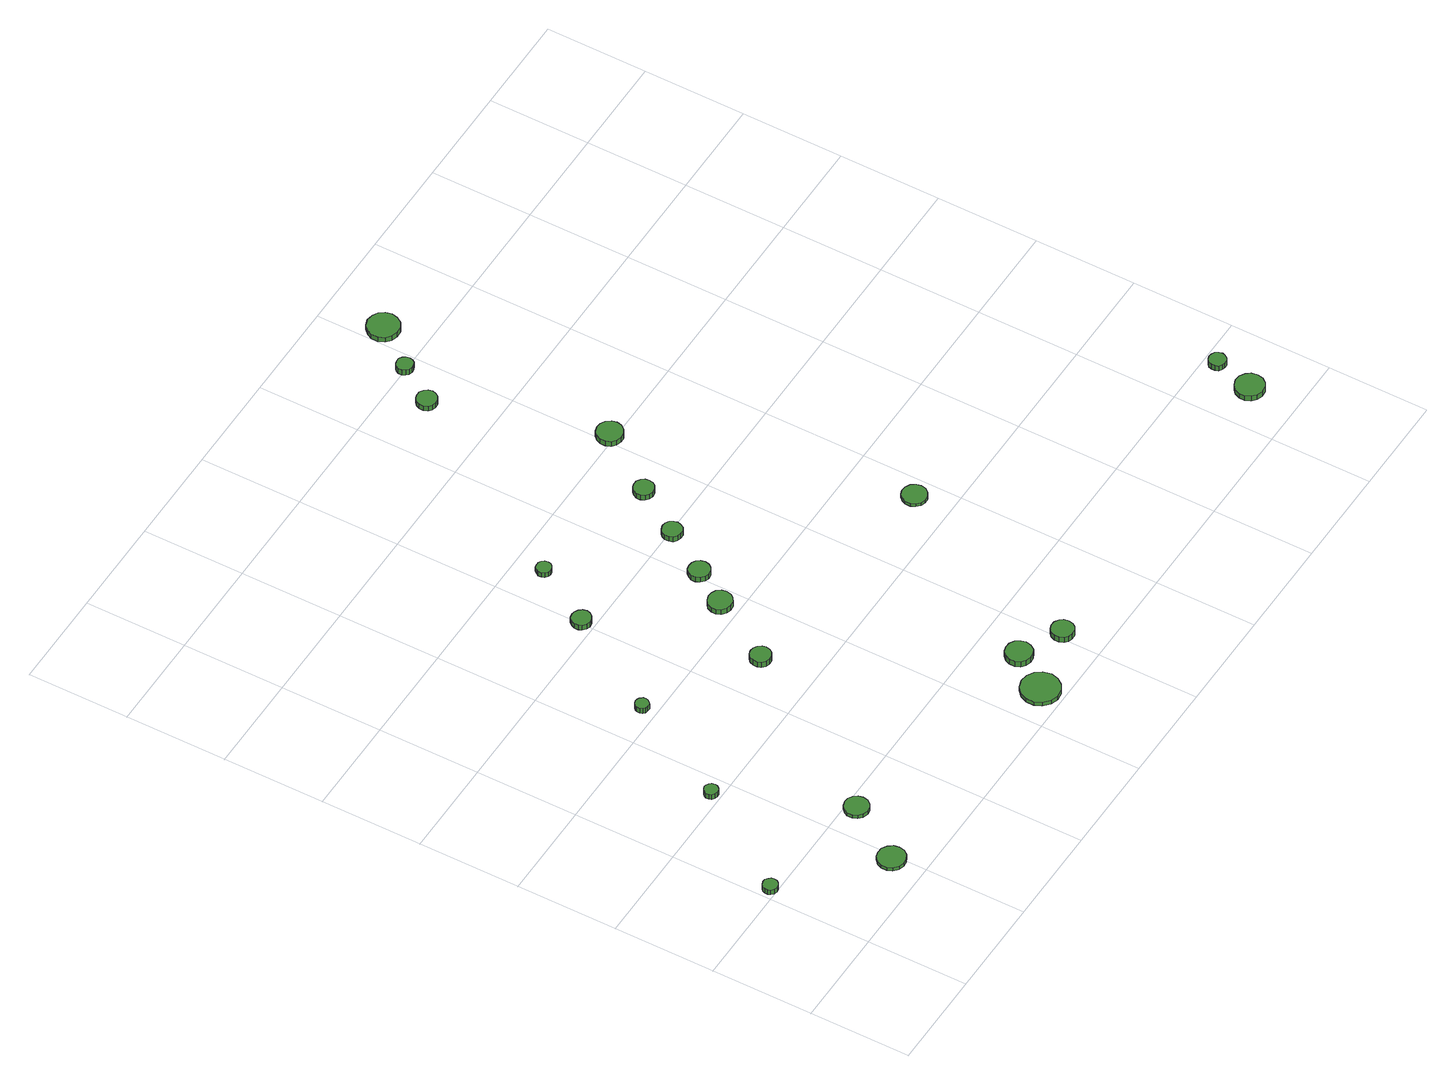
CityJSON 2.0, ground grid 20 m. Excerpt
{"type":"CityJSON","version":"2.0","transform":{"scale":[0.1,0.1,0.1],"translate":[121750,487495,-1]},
"CityObjects":{
"tree1":{"type":"SolitaryVegetationObject","attributes":{"function":"something"},"geometry":[{"type":"MultiSurface","lod":"1","boundaries":[[[0,1,2,3,4,5,6,7,8,9,10,11,12,13,14]],[[15,16,17,18,19,20,21,22,23,24,25,26,27,28,29]],[[0,29,28,1]],[[1,28,27,2]],[[2,27,26,3]],[[3,26,25,4]],[[4,25,24,5]],[[5,24,23,6]],[[6,23,22,7]],[[7,22,21,8]],[[8,21,20,9]],[[9,20,19,10]],[[10,19,18,11]],[[11,18,17,12]],[[12,17,16,13]],[[13,16,15,14]],[[14,15,29,0]]]}]},
"tree2":{"type":"SolitaryVegetationObject","attributes":{"function":"something"},"geometry":[{"type":"MultiSurface","lod":"1","boundaries":[[[30,31,32,33,34,35,36,37,38,39,40,41,42,43,44]],[[45,46,47,48,49,50,51,52,53,54,55,56,57,58,59]],[[30,59,58,31]],[[31,58,57,32]],[[32,57,56,33]],[[33,56,55,34]],[[34,55,54,35]],[[35,54,53,36]],[[36,53,52,37]],[[37,52,51,38]],[[38,51,50,39]],[[39,50,49,40]],[[40,49,48,41]],[[41,48,47,42]],[[42,47,46,43]],[[43,46,45,44]],[[44,45,59,30]]]}]},
"tree3":{"type":"SolitaryVegetationObject","attributes":{"function":"something"},"geometry":[{"type":"MultiSurface","lod":"1","boundaries":[[[60,61,62,63,64,65,66,67,68,69,70,71,72,73,74]],[[75,76,77,78,79,80,81,82,83,84,85,86,87,88,89]],[[60,89,88,61]],[[61,88,87,62]],[[62,87,86,63]],[[63,86,85,64]],[[64,85,84,65]],[[65,84,83,66]],[[66,83,82,67]],[[67,82,81,68]],[[68,81,80,69]],[[69,80,79,70]],[[70,79,78,71]],[[71,78,77,72]],[[72,77,76,73]],[[73,76,75,74]],[[74,75,89,60]]]}]},
"tree4":{"type":"SolitaryVegetationObject","attributes":{"function":"something"},"geometry":[{"type":"MultiSurface","lod":"1","boundaries":[[[90,91,92,93,94,95,96,97,98,99,100,101,102,103,104]],[[105,106,107,108,109,110,111,112,113,114,115,116,117,118,119]],[[90,119,118,91]],[[91,118,117,92]],[[92,117,116,93]],[[93,116,115,94]],[[94,115,114,95]],[[95,114,113,96]],[[96,113,112,97]],[[97,112,111,98]],[[98,111,110,99]],[[99,110,109,100]],[[100,109,108,101]],[[101,108,107,102]],[[102,107,106,103]],[[103,106,105,104]],[[104,105,119,90]]]}]},
"tree5":{"type":"SolitaryVegetationObject","attributes":{"function":"something"},"geometry":[{"type":"MultiSurface","lod":"1","boundaries":[[[120,121,122,123,124,125,126,127,128,129,130,131,132,133,134]],[[135,136,137,138,139,140,141,142,143,144,145,146,147,148,149]],[[120,149,148,121]],[[121,148,147,122]],[[122,147,146,123]],[[123,146,145,124]],[[124,145,144,125]],[[125,144,143,126]],[[126,143,142,127]],[[127,142,141,128]],[[128,141,140,129]],[[129,140,139,130]],[[130,139,138,131]],[[131,138,137,132]],[[132,137,136,133]],[[133,136,135,134]],[[134,135,149,120]]]}]},
"tree6":{"type":"SolitaryVegetationObject","attributes":{"function":"something"},"geometry":[{"type":"MultiSurface","lod":"1","boundaries":[[[150,151,152,153,154,155,156,157,158,159,160,161,162,163,164]],[[165,166,167,168,169,170,171,172,173,174,175,176,177,178,179]],[[150,179,178,151]],[[151,178,177,152]],[[152,177,176,153]],[[153,176,175,154]],[[154,175,174,155]],[[155,174,173,156]],[[156,173,172,157]],[[157,172,171,158]],[[158,171,170,159]],[[159,170,169,160]],[[160,169,168,161]],[[161,168,167,162]],[[162,167,166,163]],[[163,166,165,164]],[[164,165,179,150]]]}]},
"tree7":{"type":"SolitaryVegetationObject","attributes":{"function":"something"},"geometry":[{"type":"MultiSurface","lod":"1","boundaries":[[[180,181,182,183,184,185,186,187,188,189,190,191,192,193,194]],[[195,196,197,198,199,200,201,202,203,204,205,206,207,208,209]],[[180,209,208,181]],[[181,208,207,182]],[[182,207,206,183]],[[183,206,205,184]],[[184,205,204,185]],[[185,204,203,186]],[[186,203,202,187]],[[187,202,201,188]],[[188,201,200,189]],[[189,200,199,190]],[[190,199,198,191]],[[191,198,197,192]],[[192,197,196,193]],[[193,196,195,194]],[[194,195,209,180]]]}]},
"tree8":{"type":"SolitaryVegetationObject","attributes":{"function":"something"},"geometry":[{"type":"MultiSurface","lod":"1","boundaries":[[[210,211,212,213,214,215,216,217,218,219,220,221,222,223,224]],[[225,226,227,228,229,230,231,232,233,234,235,236,237,238,239]],[[210,239,238,211]],[[211,238,237,212]],[[212,237,236,213]],[[213,236,235,214]],[[214,235,234,215]],[[215,234,233,216]],[[216,233,232,217]],[[217,232,231,218]],[[218,231,230,219]],[[219,230,229,220]],[[220,229,228,221]],[[221,228,227,222]],[[222,227,226,223]],[[223,226,225,224]],[[224,225,239,210]]]}]},
"tree9":{"type":"SolitaryVegetationObject","attributes":{"function":"something"},"geometry":[{"type":"MultiSurface","lod":"1","boundaries":[[[240,241,242,243,244,245,246,247,248,249,250,251,252,253,254]],[[255,256,257,258,259,260,261,262,263,264,265,266,267,268,269]],[[240,269,268,241]],[[241,268,267,242]],[[242,267,266,243]],[[243,266,265,244]],[[244,265,264,245]],[[245,264,263,246]],[[246,263,262,247]],[[247,262,261,248]],[[248,261,260,249]],[[249,260,259,250]],[[250,259,258,251]],[[251,258,257,252]],[[252,257,256,253]],[[253,256,255,254]],[[254,255,269,240]]]}]},
"tree10":{"type":"SolitaryVegetationObject","attributes":{"function":"something"},"geometry":[{"type":"MultiSurface","lod":"1","boundaries":[[[270,271,272,273,274,275,276,277,278,279,280,281,282,283,284]],[[285,286,287,288,289,290,291,292,293,294,295,296,297,298,299]],[[270,299,298,271]],[[271,298,297,272]],[[272,297,296,273]],[[273,296,295,274]],[[274,295,294,275]],[[275,294,293,276]],[[276,293,292,277]],[[277,292,291,278]],[[278,291,290,279]],[[279,290,289,280]],[[280,289,288,281]],[[281,288,287,282]],[[282,287,286,283]],[[283,286,285,284]],[[284,285,299,270]]]}]},
"tree11":{"type":"SolitaryVegetationObject","attributes":{"function":"something"},"geometry":[{"type":"MultiSurface","lod":"1","boundaries":[[[300,301,302,303,304,305,306,307,308,309,310,311,312,313,314]],[[315,316,317,318,319,320,321,322,323,324,325,326,327,328,329]],[[300,329,328,301]],[[301,328,327,302]],[[302,327,326,303]],[[303,326,325,304]],[[304,325,324,305]],[[305,324,323,306]],[[306,323,322,307]],[[307,322,321,308]],[[308,321,320,309]],[[309,320,319,310]],[[310,319,318,311]],[[311,318,317,312]],[[312,317,316,313]],[[313,316,315,314]],[[314,315,329,300]]]}]},
"tree12":{"type":"SolitaryVegetationObject","attributes":{"function":"something"},"geometry":[{"type":"MultiSurface","lod":"1","boundaries":[[[330,331,332,333,334,335,336,337,338,339,340,341,342,343,344]],[[345,346,347,348,349,350,351,352,353,354,355,356,357,358,359]],[[330,359,358,331]],[[331,358,357,332]],[[332,357,356,333]],[[333,356,355,334]],[[334,355,354,335]],[[335,354,353,336]],[[336,353,352,337]],[[337,352,351,338]],[[338,351,350,339]],[[339,350,349,340]],[[340,349,348,341]],[[341,348,347,342]],[[342,347,346,343]],[[343,346,345,344]],[[344,345,359,330]]]}]},
"tree13":{"type":"SolitaryVegetationObject","attributes":{"function":"something"},"geometry":[{"type":"MultiSurface","lod":"1","boundaries":[[[360,361,362,363,364,365,366,367,368,369,370,371,372,373,374]],[[375,376,377,378,379,380,381,382,383,384,385,386,387,388,389]],[[360,389,388,361]],[[361,388,387,362]],[[362,387,386,363]],[[363,386,385,364]],[[364,385,384,365]],[[365,384,383,366]],[[366,383,382,367]],[[367,382,381,368]],[[368,381,380,369]],[[369,380,379,370]],[[370,379,378,371]],[[371,378,377,372]],[[372,377,376,373]],[[373,376,375,374]],[[374,375,389,360]]]}]},
"tree14":{"type":"SolitaryVegetationObject","attributes":{"function":"something"},"geometry":[{"type":"MultiSurface","lod":"1","boundaries":[[[390,391,392,393,394,395,396,397,398,399,400,401,402,403,404]],[[405,406,407,408,409,410,411,412,413,414,415,416,417,418,419]],[[390,419,418,391]],[[391,418,417,392]],[[392,417,416,393]],[[393,416,415,394]],[[394,415,414,395]],[[395,414,413,396]],[[396,413,412,397]],[[397,412,411,398]],[[398,411,410,399]],[[399,410,409,400]],[[400,409,408,401]],[[401,408,407,402]],[[402,407,406,403]],[[403,406,405,404]],[[404,405,419,390]]]}]},
"tree15":{"type":"SolitaryVegetationObject","attributes":{"function":"something"},"geometry":[{"type":"MultiSurface","lod":"1","boundaries":[[[420,421,422,423,424,425,426,427,428,429,430,431,432,433,434]],[[435,436,437,438,439,440,441,442,443,444,445,446,447,448,449]],[[420,449,448,421]],[[421,448,447,422]],[[422,447,446,423]],[[423,446,445,424]],[[424,445,444,425]],[[425,444,443,426]],[[426,443,442,427]],[[427,442,441,428]],[[428,441,440,429]],[[429,440,439,430]],[[430,439,438,431]],[[431,438,437,432]],[[432,437,436,433]],[[433,436,435,434]],[[434,435,449,420]]]}]},
"tree16":{"type":"SolitaryVegetationObject","attributes":{"function":"something"},"geometry":[{"type":"MultiSurface","lod":"1","boundaries":[[[450,451,452,453,454,455,456,457,458,459,460,461,462,463,464]],[[465,466,467,468,469,470,471,472,473,474,475,476,477,478,479]],[[450,479,478,451]],[[451,478,477,452]],[[452,477,476,453]],[[453,476,475,454]],[[454,475,474,455]],[[455,474,473,456]],[[456,473,472,457]],[[457,472,471,458]],[[458,471,470,459]],[[459,470,469,460]],[[460,469,468,461]],[[461,468,467,462]],[[462,467,466,463]],[[463,466,465,464]],[[464,465,479,450]]]}]},
"tree17":{"type":"SolitaryVegetationObject","attributes":{"function":"something"},"geometry":[{"type":"MultiSurface","lod":"1","boundaries":[[[480,481,482,483,484,485,486,487,488,489,490,491,492,493,494]],[[495,496,497,498,499,500,501,502,503,504,505,506,507,508,509]],[[480,509,508,481]],[[481,508,507,482]],[[482,507,506,483]],[[483,506,505,484]],[[484,505,504,485]],[[485,504,503,486]],[[486,503,502,487]],[[487,502,501,488]],[[488,501,500,489]],[[489,500,499,490]],[[490,499,498,491]],[[491,498,497,492]],[[492,497,496,493]],[[493,496,495,494]],[[494,495,509,480]]]}]},
"tree18":{"type":"SolitaryVegetationObject","attributes":{"function":"something"},"geometry":[{"type":"MultiSurface","lod":"1","boundaries":[[[510,511,512,513,514,515,516,517,518,519,520,521,522,523,524]],[[525,526,527,528,529,530,531,532,533,534,535,536,537,538,539]],[[510,539,538,511]],[[511,538,537,512]],[[512,537,536,513]],[[513,536,535,514]],[[514,535,534,515]],[[515,534,533,516]],[[516,533,532,517]],[[517,532,531,518]],[[518,531,530,519]],[[519,530,529,520]],[[520,529,528,521]],[[521,528,527,522]],[[522,527,526,523]],[[523,526,525,524]],[[524,525,539,510]]]}]},
"tree19":{"type":"SolitaryVegetationObject","attributes":{"function":"something"},"geometry":[{"type":"MultiSurface","lod":"1","boundaries":[[[540,541,542,543,544,545,546,547,548,549,550,551,552,553,554]],[[555,556,557,558,559,560,561,562,563,564,565,566,567,568,569]],[[540,569,568,541]],[[541,568,567,542]],[[542,567,566,543]],[[543,566,565,544]],[[544,565,564,545]],[[545,564,563,546]],[[546,563,562,547]],[[547,562,561,548]],[[548,561,560,549]],[[549,560,559,550]],[[550,559,558,551]],[[551,558,557,552]],[[552,557,556,553]],[[553,556,555,554]],[[554,555,569,540]]]}]},
"tree20":{"type":"SolitaryVegetationObject","attributes":{"function":"something"},"geometry":[{"type":"MultiSurface","lod":"1","boundaries":[[[570,571,572,573,574,575,576,577,578,579,580,581,582,583,584]],[[585,586,587,588,589,590,591,592,593,594,595,596,597,598,599]],[[570,599,598,571]],[[571,598,597,572]],[[572,597,596,573]],[[573,596,595,574]],[[574,595,594,575]],[[575,594,593,576]],[[576,593,592,577]],[[577,592,591,578]],[[578,591,590,579]],[[579,590,589,580]],[[580,589,588,581]],[[581,588,587,582]],[[582,587,586,583]],[[583,586,585,584]],[[584,585,599,570]]]}]},
"tree21":{"type":"SolitaryVegetationObject","attributes":{"function":"something"},"geometry":[{"type":"MultiSurface","lod":"1","boundaries":[[[600,601,602,603,604,605,606,607,608,609,610,611,612,613,614]],[[615,616,617,618,619,620,621,622,623,624,625,626,627,628,629]],[[600,629,628,601]],[[601,628,627,602]],[[602,627,626,603]],[[603,626,625,604]],[[604,625,624,605]],[[605,624,623,606]],[[606,623,622,607]],[[607,622,621,608]],[[608,621,620,609]],[[609,620,619,610]],[[610,619,618,611]],[[611,618,617,612]],[[612,617,616,613]],[[613,616,615,614]],[[614,615,629,600]]]}]},
"tree22":{"type":"SolitaryVegetationObject","attributes":{"function":"something"},"geometry":[{"type":"MultiSurface","lod":"1","boundaries":[[[630,631,632,633,634,635,636,637,638,639,640,641,642,643,644]],[[645,646,647,648,649,650,651,652,653,654,655,656,657,658,659]],[[630,659,658,631]],[[631,658,657,632]],[[632,657,656,633]],[[633,656,655,634]],[[634,655,654,635]],[[635,654,653,636]],[[636,653,652,637]],[[637,652,651,638]],[[638,651,650,639]],[[639,650,649,640]],[[640,649,648,641]],[[641,648,647,642]],[[642,647,646,643]],[[643,646,645,644]],[[644,645,659,630]]]}]}
},
"vertices":[
[37,214,18],[36,220,18],[32,224,18],[27,228,18],[21,228,18],[15,226,18],[10,222,18],[8,217,18],[8,210,18],[10,205,18],[15,201,18],[21,199,18],[27,200,18],[32,203,18],[36,208,18],[36,208,7],[32,203,7],[27,200,7],[21,199,7],[15,201,7],[10,205,7],[8,210,7],[8,217,7],[10,222,7],[15,226,7],[21,228,7],[27,228,7],[32,224,7],[36,220,7],[37,214,7],
[217,64,15],[215,75,15],[208,84,15],[198,90,15],[187,91,15],[177,88,15],[168,80,15],[164,70,15],[164,59,15],[168,49,15],[177,41,15],[187,38,15],[198,39,15],[208,44,15],[215,53,15],[215,53,7],[208,44,7],[198,39,7],[187,38,7],[177,41,7],[168,49,7],[164,59,7],[164,70,7],[168,80,7],[177,88,7],[187,91,7],[198,90,7],[208,84,7],[215,75,7],[217,64,7],
[174,416,25],[173,422,25],[169,426,25],[165,429,25],[159,430,25],[154,428,25],[149,424,25],[147,419,25],[147,413,25],[149,408,25],[154,405,25],[159,403,25],[165,403,25],[169,406,25],[173,411,25],[173,411,13],[169,406,13],[165,403,13],[159,403,13],[154,405,13],[149,408,13],[147,413,13],[147,419,13],[149,424,13],[154,428,13],[159,430,13],[165,429,13],[169,426,13],[173,422,13],[174,416,13],
[288,180,15],[286,189,15],[280,197,15],[272,202,15],[262,203,15],[253,200,15],[245,193,15],[241,185,15],[241,175,15],[245,166,15],[253,159,15],[262,156,15],[272,157,15],[280,162,15],[286,170,15],[286,170,7],[280,162,7],[272,157,7],[262,156,7],[253,159,7],[245,166,7],[241,175,7],[241,185,7],[245,193,7],[253,200,7],[262,203,7],[272,202,7],[280,197,7],[286,189,7],[288,180,7],
[291,627,23],[290,632,23],[286,637,23],[282,639,23],[276,640,23],[271,638,23],[267,635,23],[265,630,23],[265,624,23],[267,619,23],[271,615,23],[276,614,23],[282,614,23],[286,617,23],[290,622,23],[290,622,11],[286,617,11],[282,614,11],[276,614,11],[271,615,11],[267,619,11],[265,624,11],[265,630,11],[267,635,11],[271,638,11],[276,640,11],[282,639,11],[286,637,11],[290,632,11],[291,627,11],
[503,505,26],[501,513,26],[496,520,26],[489,524,26],[481,525,26],[473,523,26],[467,517,26],[464,509,26],[464,501,26],[467,494,26],[473,488,26],[481,485,26],[489,486,26],[496,490,26],[501,497,26],[501,497,13],[496,490,13],[489,486,13],[481,485,13],[473,488,13],[467,494,13],[464,501,13],[464,509,13],[467,517,13],[473,523,13],[481,525,13],[489,524,13],[496,520,13],[501,513,13],[503,505,13],
[423,825,19],[421,833,19],[416,839,19],[409,843,19],[402,844,19],[394,842,19],[388,836,19],[385,829,19],[385,821,19],[388,814,19],[394,809,19],[402,806,19],[409,807,19],[416,811,19],[421,817,19],[421,817,7],[416,811,7],[409,807,7],[402,806,7],[394,809,7],[388,814,7],[385,821,7],[385,829,7],[388,836,7],[394,842,7],[402,844,7],[409,843,7],[416,839,7],[421,833,7],[423,825,7],
[711,44,16],[707,60,16],[698,72,16],[685,80,16],[670,82,16],[655,77,16],[643,66,16],[637,52,16],[637,37,16],[643,23,16],[655,12,16],[670,7,16],[685,9,16],[698,17,16],[707,29,16],[707,29,7],[698,17,7],[685,9,7],[670,7,7],[655,12,7],[643,23,7],[637,37,7],[637,52,7],[643,66,7],[655,77,7],[670,82,7],[685,80,7],[698,72,7],[707,60,7],[711,44,7],
[588,636,19],[586,646,19],[580,654,19],[572,658,19],[562,659,19],[553,656,19],[545,650,19],[541,641,19],[541,631,19],[545,622,19],[553,616,19],[562,613,19],[572,614,19],[580,619,19],[586,626,19],[586,626,7],[580,619,7],[572,614,7],[562,613,7],[553,616,7],[545,622,7],[541,631,7],[541,641,7],[545,650,7],[553,656,7],[562,659,7],[572,658,7],[580,654,7],[586,646,7],[588,636,7],
[489,944,19],[488,950,19],[484,955,19],[479,958,19],[473,958,19],[467,957,19],[463,952,19],[460,947,19],[460,941,19],[463,935,19],[467,931,19],[473,929,19],[479,930,19],[484,933,19],[488,938,19],[488,938,8],[484,933,8],[479,930,8],[473,929,8],[467,931,8],[463,935,8],[460,941,8],[460,947,8],[463,952,8],[467,957,8],[473,958,8],[479,958,8],[484,955,8],[488,950,8],[489,944,8],
[749,118,23],[746,128,23],[740,137,23],[731,142,23],[720,143,23],[710,140,23],[702,133,23],[698,123,23],[698,112,23],[702,102,23],[710,95,23],[720,92,23],[731,93,23],[740,98,23],[746,107,23],[746,107,10],[740,98,10],[731,93,10],[720,92,10],[710,95,10],[702,102,10],[698,112,10],[698,123,10],[702,133,10],[710,140,10],[720,143,10],[731,142,10],[740,137,10],[746,128,10],[749,118,10],
[631,706,18],[629,714,18],[624,721,18],[617,725,18],[608,726,18],[600,724,18],[594,718,18],[590,710,18],[590,702,18],[594,694,18],[600,688,18],[608,685,18],[617,686,18],[624,691,18],[629,697,18],[629,697,6],[624,691,6],[617,686,6],[608,685,6],[600,688,6],[594,694,6],[590,702,6],[590,710,6],[594,718,6],[600,724,6],[608,726,6],[617,725,6],[624,721,6],[629,714,6],[631,706,6],
[829,78,25],[827,87,25],[822,94,25],[814,99,25],[805,100,25],[796,97,25],[790,91,25],[786,83,25],[786,74,25],[790,65,25],[796,59,25],[805,57,25],[814,57,25],[822,62,25],[827,69,25],[827,69,12],[822,62,12],[814,57,12],[805,57,12],[796,59,12],[790,65,12],[786,74,12],[786,83,12],[790,91,12],[796,97,12],[805,100,12],[814,99,12],[822,94,12],[827,87,12],[829,78,12],
[688,796,18],[686,803,18],[682,810,18],[675,814,18],[667,815,18],[659,812,18],[653,807,18],[650,800,18],[650,792,18],[653,784,18],[659,779,18],[667,777,18],[675,777,18],[682,781,18],[686,788,18],[686,788,6],[682,781,6],[675,777,6],[667,777,6],[659,779,6],[653,784,6],[650,792,6],[650,800,6],[653,807,6],[659,812,6],[667,815,6],[675,814,6],[682,810,6],[686,803,6],[688,796,6],
[749,890,18],[748,898,18],[743,904,18],[736,909,18],[727,909,18],[720,907,18],[714,901,18],[710,894,18],[710,886,18],[714,878,18],[720,873,18],[727,870,18],[736,871,18],[743,875,18],[748,882,18],[748,882,6],[743,875,6],[736,871,6],[727,870,6],[720,873,6],[714,878,6],[710,886,6],[710,894,6],[714,901,6],[720,907,6],[727,909,6],[736,909,6],[743,904,6],[748,898,6],[749,890,6],
[985,472,14],[983,482,14],[977,490,14],[968,495,14],[958,496,14],[949,493,14],[942,486,14],[938,477,14],[938,467,14],[942,458,14],[949,451,14],[958,448,14],[968,449,14],[977,454,14],[983,462,14],[983,462,7],[977,454,7],[968,449,7],[958,448,7],[949,451,7],[942,458,7],[938,467,7],[938,477,7],[942,486,7],[949,493,7],[958,496,7],[968,495,7],[977,490,7],[983,482,7],[985,472,7],
[834,1006,26],[832,1016,26],[825,1025,26],[816,1030,26],[806,1031,26],[796,1028,26],[788,1021,26],[784,1011,26],[784,1001,26],[788,991,26],[796,984,26],[806,981,26],[816,982,26],[825,987,26],[832,996,26],[832,996,14],[825,987,14],[816,982,14],[806,981,14],[796,984,14],[788,991,14],[784,1001,14],[784,1011,14],[788,1021,14],[796,1028,14],[806,1031,14],[816,1030,14],[825,1025,14],[832,1016,14],[834,1006,14],
[734,1325,25],[732,1333,25],[727,1339,25],[720,1344,25],[712,1344,25],[704,1342,25],[698,1336,25],[695,1329,25],[695,1321,25],[698,1313,25],[704,1308,25],[712,1305,25],[720,1306,25],[727,1310,25],[732,1317,25],[732,1317,13],[727,1310,13],[720,1306,13],[712,1305,13],[704,1308,13],[698,1313,13],[695,1321,13],[695,1329,13],[698,1336,13],[704,1342,13],[712,1344,13],[720,1344,13],[727,1339,13],[732,1333,13],[734,1325,13],
[785,1402,21],[784,1409,21],[780,1414,21],[774,1418,21],[767,1418,21],[761,1416,21],[756,1412,21],[753,1406,21],[753,1399,21],[756,1393,21],[761,1389,21],[767,1386,21],[774,1387,21],[780,1390,21],[784,1396,21],[784,1396,8],[780,1390,8],[774,1387,8],[767,1386,8],[761,1389,8],[756,1393,8],[753,1399,8],[753,1406,8],[756,1412,8],[761,1416,8],[767,1418,8],[774,1418,8],[780,1414,8],[784,1409,8],[785,1402,8],
[861,1482,20],[858,1495,20],[851,1505,20],[840,1511,20],[827,1513,20],[815,1509,20],[805,1500,20],[800,1489,20],[800,1476,20],[805,1464,20],[815,1456,20],[827,1452,20],[840,1453,20],[851,1459,20],[858,1470,20],[858,1470,9],[851,1459,9],[840,1453,9],[827,1452,9],[815,1456,9],[805,1464,9],[800,1476,9],[800,1489,9],[805,1500,9],[815,1509,9],[827,1513,9],[840,1511,9],[851,1505,9],[858,1495,9],[861,1482,9],
[1505,90,27],[1503,102,27],[1496,111,27],[1486,117,27],[1474,118,27],[1463,114,27],[1455,107,27],[1450,96,27],[1450,84,27],[1455,74,27],[1463,66,27],[1474,63,27],[1486,64,27],[1496,70,27],[1503,79,27],[1503,79,15],[1496,70,15],[1486,64,15],[1474,63,15],[1463,66,15],[1455,74,15],[1450,84,15],[1450,96,15],[1455,107,15],[1463,114,15],[1474,118,15],[1486,117,15],[1496,111,15],[1503,102,15],[1505,90,15],
[1520,171,25],[1518,178,25],[1514,184,25],[1508,187,25],[1501,188,25],[1495,186,25],[1489,181,25],[1487,175,25],[1487,168,25],[1489,161,25],[1495,157,25],[1501,155,25],[1508,155,25],[1514,159,25],[1518,165,25],[1518,165,13],[1514,159,13],[1508,155,13],[1501,155,13],[1495,157,13],[1489,161,13],[1487,168,13],[1487,175,13],[1489,181,13],[1495,186,13],[1501,188,13],[1508,187,13],[1514,184,13],[1518,178,13],[1520,171,13]
]}
